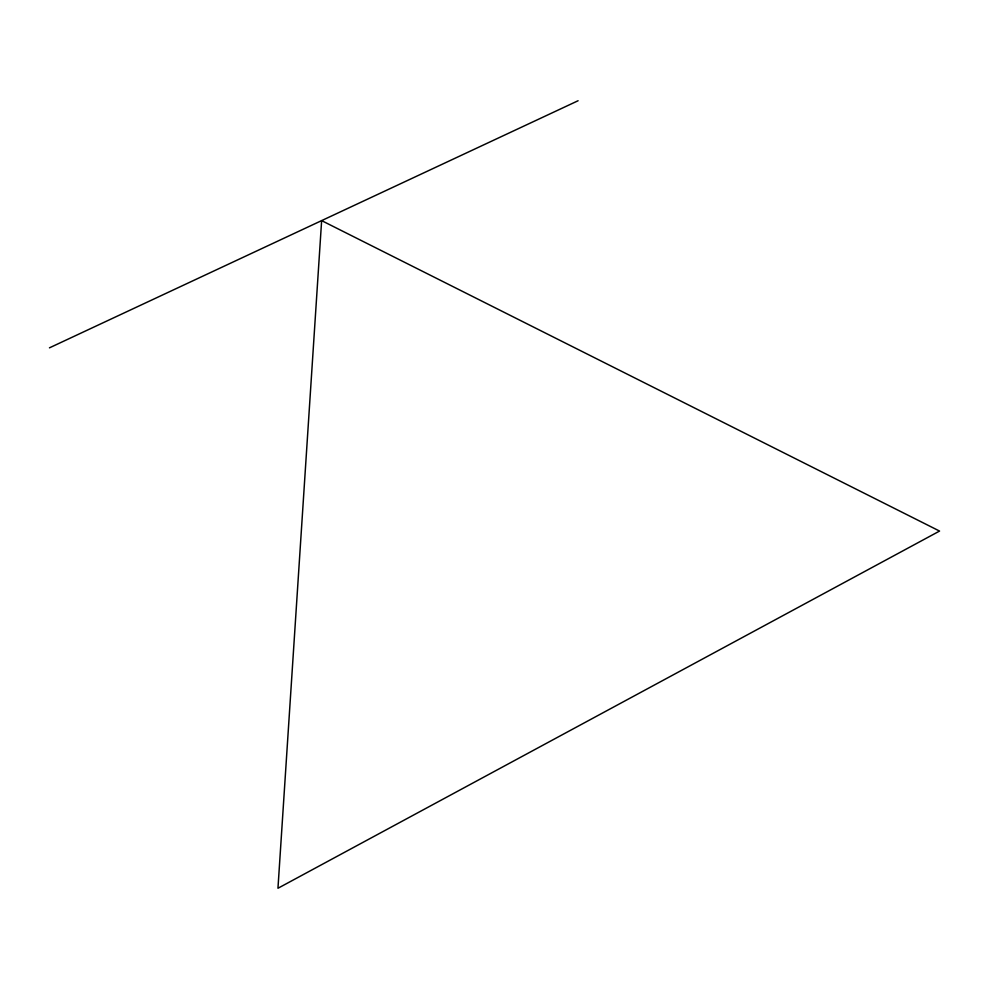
<?xml version="1.0" encoding="UTF-8"?>
<svg xmlns="http://www.w3.org/2000/svg" width="989" height="989" viewBox="0 0 989 989"><rect width="100%" height="100%" fill="white"/><g stroke="black" fill="none" stroke-linecap="round" stroke-linejoin="round"><path stroke-width="1.48" d="M49.45 347.844L578.095 100.742M321.635 220.621L277.958 888.258L939.55 531.068L321.635 220.621"/></g></svg>
